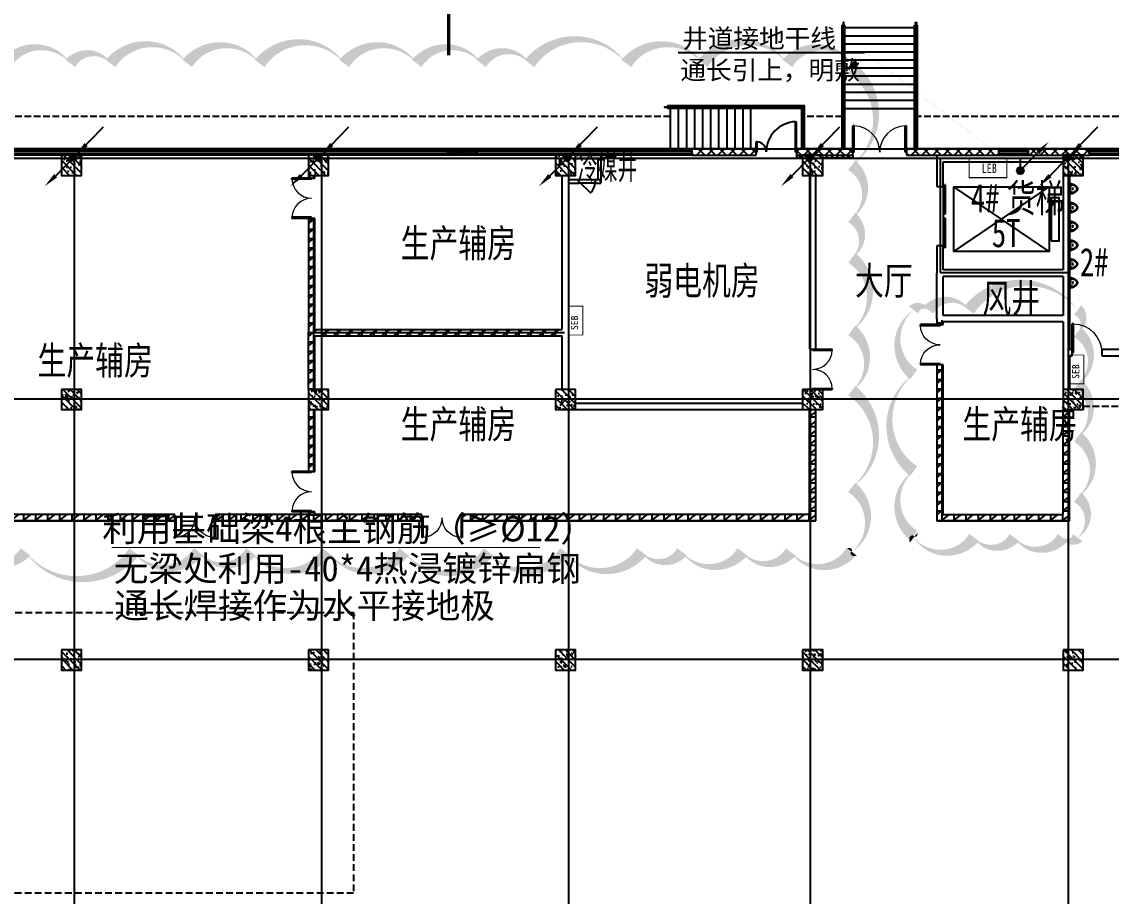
# Model space of a CAD drawing. Header units: millimetres. Extents: x -633009578 to 5705885, y -633235091 to 2571734.
# Drawn here: x 3871972 to 3912539, y 2168239 to 2200805 of the extents above; entities that cross this region are included whole.
import ezdxf

# ---------------------------------------------------------------- set-up
doc = ezdxf.new("R2010")
doc.units = ezdxf.units.MM
doc.header["$LTSCALE"] = 1000
doc.header["$MEASUREMENT"] = 0
doc.linetypes.add('DASH', pattern=[0.35, 0.25, -0.1])
doc.linetypes.add('HIDDEN', pattern=[0.375, 0.25, -0.125])
doc.layers.get('0').update_dxf_attribs({"color": 9})
for name, color, linetype in [('3T_WOOD', 21, 'Continuous'), ('A-ABOV(投影线)', 154, 'HIDDEN'), ('A-COLUM(柱)', 255, 'Continuous'), ('A-DOOR(门）', 4, 'Continuous'), ('A-F-AREA(计算)', 5, 'Continuous'), ('A-HATH(填充)', 8, 'Continuous'), ('A-LM-RAIL(栏杆)', 167, 'Continuous'), ('A-LVTY(厨卫)', 8, 'Continuous'), ('A-ST-O(室外)', 54, 'Continuous'), ('A-STAR(楼梯)', 51, 'Continuous'), ('A-TEXT(房间)', 243, 'Continuous'), ('A-WALL(墙)', 255, 'Continuous'), ('A-WINDOW（窗）', 4, 'Continuous'), ('DIM_MODI', 6, 'Continuous'), ('DIM_SYMB', 3, 'Continuous'), ('WALL', 9, 'Continuous'), ('电-弱电平面-箭头', 3, 'Continuous'), ('电-强电平面-设备', 4, 'Continuous'), ('电-接地防雷-接地线', 132, 'Continuous'), ('设备-箱柜', 3, 'Continuous')]:
    doc.layers.add(name, color=color, linetype=linetype)
doc.styles.add('_TCH', font='simhei.ttf', dxfattribs={"width": 0.75, "bigfont": 'hztxt.shx'})
doc.styles.add('ELEC-DIM', font='simhei.ttf')
doc.styles.add('IDQSTYLE', font='simhei.ttf', dxfattribs={"width": 0.707, "bigfont": 'hztxt.shx'})
doc.styles.get("Standard").update_dxf_attribs({"font": 'simhei.ttf', "bigfont": 'hztxt.shx'})
doc.styles.add('TXT', font='simhei.ttf', dxfattribs={"width": 0.8, "bigfont": 'hztxt.shx'})
doc.styles.add('宋', font='simhei.ttf', dxfattribs={"width": 0.8})
doc.linetypes.add('GDLine', pattern='A,1,-3,5.8,["|",Standard,S=4,R=-45,X=-1.407,Y=-0.7],-0.1,["|",Standard,S=4,R=-45,X=-1.407,Y=-0.7],-0.1,["|",Standard,S=4,R=-45,X=-1.407,Y=-0.7],-0.1,["|",Standard,S=4,R=-45,X=-1.407,Y=-0.7],-0.1,5.8,-3,1', length=20)
pattern_1 = [(0, (-1310557.920547368, -13.22285339003429), (0, 350), []), (37.875, (-1310157.920547368, -13.22285339003429), (-169.61527734408, 218.0766567528281), []), (90, (-1310157.920547368, -13.22285339003429), (-450, 2.755455298081545e-14), [])]
pattern_2 = [(45, (-1310457.920547368, -13.22285339003429), (-100.0001016555733, 100.0001016555733), []), (135, (-1310457.920547368, -13.22285339003429), (-100.0001016555733, -100.0001016555733), [])]
pattern_3 = [(45, (-1310357.920547368, -13.22285339003429), (-200.0002033111466, 200.0002033111467), []), (135, (-1310357.920547368, -13.22285339003429), (-200.0002033111467, -200.0002033111466), [])]

# ---------------------------------------------------------------- blocks, each defined once
blk = doc.blocks.new('$plan$00000387')
for points in [[(-195.1053413768082, -0.0007896247711869364), (195.1053413768082, 0.0007896247707321891, -0.056281), (192.2349483853259, -62.07158893748328, -0.051243), (175.2703486377404, -125.5748806645047, -0.047086), (143.6831082538288, -189.724628874892, -0.038643), (109.2489721777902, -237.0609902997553, -0.050944), (77.11679163034205, -267.7759659795192, -0.073316), (36.52038586093977, -290.7338367186967, -0.092337), (0.001018339326947171, -297.5362265440604, -0.092337), (-36.51803354920821, -290.7341323159712, -0.073316), (-77.11462417741222, -267.776590178973, -0.050944), (-109.2474259731857, -237.0618745823472, -0.038643), (-143.6819452275654, -189.7257908973352, -0.047086), (-175.269704824098, -125.5762993672297, -0.051243), (-192.2348186147988, -62.07314493917374, -0.056281)], [(0.0004063761161887669, -146.3291454144546, 0.999985), (0.0002089799604618747, -97.55313528460101, 0.999985)]]:
    blk.add_lwpolyline(points, format="xyb", close=True)
for points in [[(-169.3906686580854, -140.1226315288268, -0.078162), (-170.9980199055512, -114.6377667698976, -0.158684), (-159.1263041735847, -87.15485956814655, -0.087457), (-117.404978437914, -53.84085994681891, -0.073385), (-70.49119853318143, -36.56470876068397, -0.051629), (0.0003042701246158686, -29.26612660759247), (0.0003042701246158686, -29.26612660759247, -0.051629), (70.49149449189827, -36.56413818386, -0.073385), (117.4050415866323, -53.83990962471171, -0.087457), (159.1270096202247, -87.15357250312127, -0.158684), (170.9989478331345, -114.6363836417117, -0.078162), (169.3918028553499, -140.1212604160505)], [(117.0630501052547, -53.65384373908455, -0.099174), (138.5356947175851, -84.86577428893679, -0.110283), (144.8304822659725, -118.461657304113, -0.092873), (136.0170142026468, -157.9354627454745, -0.05733), (119.0399966660161, -187.626263302564, -0.037877), (85.37168024390257, -226.8225566132141, -0.072182), (35.33205354717484, -264.1794573646985, -0.124936), (0.001291311165005027, -273.1480356215775), (0.001291311165005027, -273.1480356215775, -0.124936), (-35.32991617790412, -264.1797433356796, -0.072182), (-85.36984427394054, -226.8232476352587, -0.037877), (-119.0384779452529, -187.6272268447183, -0.05733), (-136.0157358103124, -157.9365637070459, -0.092873), (-144.8298950764129, -118.4628296054302, -0.110283), (-138.5353804395845, -84.8668946738876, -0.099174), (-117.0629874684723, -53.65479130090807)]]:
    blk.add_lwpolyline(points, format="xyb")
blk = doc.blocks.new('$DorLib2D$00000002')
for p, q in [((-0.5, -5.684341886080802e-17), (-0.5000000000000007, 0.4875)), ((-0.4750000000000007, 0.4875), (-0.5000000000000007, 0.4875)), ((-0.475, -2.842170943040401e-17), (-0.4750000000000007, 0.4875)), ((0.475, -2.842170943040401e-17), (0.4750000000000007, 0.4875)), ((0.4750000000000007, 0.4875), (0.5000000000000007, 0.4875)), ((0.5, -5.684341886080802e-17), (0.5000000000000007, 0.4875)), ((-0.5, -5.684341886080802e-17), (-0.475, -2.842170943040401e-17)), ((0.5, -5.684341886080802e-17), (0.475, -2.842170943040401e-17))]:
    blk.add_line(p, q)
at = {"lineweight": 13}
for centre, start, end in [((-0.4875, -4.263256414560601e-17), 0, 88.53071641864632), ((0.4875, -4.263256414560601e-17), 91.4692835813537, 180)]:
    blk.add_arc(centre, 0.4875, start, end, dxfattribs=at)
blk = doc.blocks.new('$DorLib2D$00000114')
at = {"color": 0}
blk.add_line((0.4999999999999964, 3.552713678800501e-15), (-0.2071067811864751, 0.7071067811864857), dxfattribs=at)
blk.add_arc((0.5000000000013856, -1.154631945610163e-12), 1.000000000001696, 135, 180, dxfattribs=at)
blk = doc.blocks.new('$DORLIB2D$00000127')
at = {"color": 0}
for points in [[(-0.5333333333328483, 0.7948983154366971), (-0.5333333333328483, 0.690405644187237)], [(-0.03333333333284827, 0.7948983154366971), (-0.5333333333328483, 0.7948983154366971)], [(-0.03333333333284827, 0.7948983154366971), (-0.03333333333284827, 0.690405644187237)], [(0.5333333333328483, 0.7948983154366971), (0.03333333333284827, 0.7948983154366971)], [(0.03333333333284827, 0.7948983154366971), (0.03333333333284827, 0.690405644187237)], [(0.5333333333328483, 0.7948983154366971), (0.5333333333328483, 0.690405644187237)], [(-0.03333333333284827, 0.690405644187237), (-0.5333333333328483, 0.690405644187237)], [(0.5333333333328483, 0.690405644187237), (0.03333333333284827, 0.690405644187237)], [(0.5, 0.4999999999999858), (-0.5, 0.4999999999999858)]]:
    blk.add_lwpolyline(points, dxfattribs=at)
blk = doc.blocks.new('$DorLib2D$00000001')
for p, q in [((0.45, 0.9750000000000001), (0.5000000000000002, 0.9750000000000001)), ((0.45, 0), (0.45, 0.9750000000000001)), ((0.5, 0), (0.5, 0.9750000000000001)), ((0.5, 0), (0.45, 0))]:
    blk.add_line(p, q)
at = {"lineweight": 13}
blk.add_arc((0.475, 0), 0.975, 91.4692835813538, 180, dxfattribs=at)
blk = doc.blocks.new('_FZH')
h = blk.add_hatch()
h.set_pattern_fill('钢筋混凝土', color=256, scale=0.1, style=0)
h.set_pattern_definition([(45, (0, 0), (-0.1767766952966369, 0.1767766952966369), []), (50, (0, 0), (0.7172601826007535, -0.06275213498259512), [0.07500000000000001, -0.8250000000000001]), (355, (0, 0), (-0.138751333613, 0.7521921337000119), [0.06, -0.66]), (100.4514, (0.05977168000000001, -0.00522934), (0.5785093817140216, 0.6894395420609536), [0.06374019, -0.701142112]), (46.1842, (0, 0.2), (1.067241048625645, -0.1655190143290181), [0.1125, -1.2375]), (96.6356, (0.088936745, 0.186206693), (0.9346627055487033, 0.9741178709004418), [0.095610288, -1.051713]), (351.1842, (0, 0.2), (0.9346619451336272, 0.9741186009253247), [0.09000000000000001, -0.9900000000000001]), (21, (0.1, 0.15), (0.5969070521184617, -0.4026188906653388), [0.07500000000000001, -0.8250000000000001]), (326, (0.1, 0.15), (0.2433153319215824, 0.7251500450468529), [0.06, -0.66]), (71.4514, (0.149742233, 0.116448394), (0.84022262858149, 0.3225304967099524), [0.06374019, -0.701142112]), (37.50000000000001, (0, 0), (0.01215985531729062, 0.3328938538313115), [0, -0.652, 0, -0.67, 0, -0.6625000000000001]), (7.499999999999999, (0, 0), (0.2630695374421486, 0.3944117118823603), [0, -0.382, 0, -0.637, 0, -0.2525]), (-32.5, (-0.223, 0), (0.533822436172409, -0.02255487173437976), [0, -0.25, 0, -0.78, 0, -1.035]), (-42.5, (-0.323, 0), (0.5831861693423862, 0.1001049823323177), [0, -0.325, 0, -0.518, 0, -0.735])])
h.paths.add_polyline_path([(-0.5, -0.5), (0.5, -0.5), (0.5, 0.5), (-0.5, 0.5)])
blk.add_lwpolyline([(-0.5, -0.5), (0.5, -0.5), (0.5, 0.5), (-0.5, 0.5)], close=True)
blk = doc.blocks.new('$TCHSYS$WIN2D')
for p, q in [((-0.5, 0.5), (0.5, 0.5)), ((-0.5, 0.5), (-0.4999999999999999, -0.5)), ((0.5, 0.5), (0.4999999999999998, -0.5)), ((0.5, 0.1666666666666666), (-0.5, 0.1666666666666666)), ((0.5, -0.1666666666666667), (-0.5, -0.1666666666666667)), ((-0.4999999999999999, -0.5), (0.5, -0.5))]:
    blk.add_line(p, q)
blk = doc.blocks.new('$DorLib2D$00000225')
at = {"color": 0}
for p, q in [((0.4750000000000032, -0.001447885298549778), (0.4750000000000032, 0.7521225008925327)), ((0.4750000000000032, 0.7521225008925327), (0.5000000000000036, 0.7521225008925363)), ((0.5000000000000036, -0.001447885298549778), (0.5000000000000036, 0.7521225008925363)), ((-0.4999999999999982, -3.552713678800501e-15), (-0.5, 0.252035990386009)), ((-0.4750000000000014, 0.252035990386009), (-0.5, 0.252035990386009)), ((-0.4749999999999996, -3.552713678800501e-15), (-0.4750000000000014, 0.252035990386009)), ((-0.4749999999999996, -3.552713678800501e-15), (-0.4999999999999947, -3.552713678800501e-15)), ((0.4750000000000032, -0.001447885298549778), (0.4999999999999929, -0.001447885298549778))]:
    blk.add_line(p, q, dxfattribs=at)
for centre, radius, start, end in [((0.5046168020419071, -0.001920809357812914), 0.7546247204382253, 92.24926861260724, 179.7237749158362), ((-0.5007908120542499, 0.002572563917482285), 0.2507930763238999, 359.7898704778746, 84.09743784757413)]:
    blk.add_arc(centre, radius, start, end, dxfattribs=at)
blk = doc.blocks.new('9-29-1')
h = blk.add_hatch()
h.set_pattern_fill('ANSI31', color=256, scale=50)
h.set_pattern_definition([(45, (0, 0), (-56.1266007566822, 56.12660075668221), [])])
h.paths.add_polyline_path([(1222740.545886949, 1518097.113137864), (1223840.545886949, 1518097.113137864), (1223840.545886949, 1517857.113137864), (1222740.545886949, 1517857.113137864)])
at = {"layer": 'A-HATH(填充)'}
h = blk.add_hatch(dxfattribs=at)
h.set_pattern_fill('多孔材料', color=256, scale=100, style=0)
h.set_pattern_definition(pattern_3)
h.paths.add_polyline_path([(1231840.598288081, 1517857.113137871), (1234240.598288589, 1517857.113137871), (1234240.598288589, 1518097.113137871), (1231840.598288081, 1518097.113137871)])
h = blk.add_hatch(dxfattribs=at)
h.set_pattern_fill('多孔材料', color=256, scale=100, style=0)
h.set_pattern_definition(pattern_3)
h.paths.add_polyline_path([(1235740.598288589, 1517857.113137871), (1237840.655555842, 1517857.113137871), (1237840.655555842, 1518097.113137871), (1235740.59828859, 1518097.113137871)])
h = blk.add_hatch(dxfattribs=at)
h.set_pattern_fill('多孔材料', color=256, scale=100, style=0)
h.set_pattern_definition(pattern_3)
h.paths.add_polyline_path([(1239840.655555842, 1517857.113137871), (1243270.598289098, 1517857.113137871), (1243270.598289098, 1518097.113137871), (1239840.655555842, 1518097.113137871)])
h = blk.add_hatch(dxfattribs=at)
h.set_pattern_fill('多孔材料', color=256, scale=100, style=0)
h.set_pattern_definition(pattern_3)
h.paths.add_polyline_path([(1244370.598289098, 1517857.113137871), (1246650.598288589, 1517857.113137871), (1246650.598288589, 1518097.113137871), (1244370.598289098, 1518097.113137871)])
h = blk.add_hatch(dxfattribs=at)
h.set_pattern_fill('多孔材料', color=256, scale=50, style=0)
h.set_pattern_definition(pattern_2)
h.paths.add_polyline_path([(1228460.598288707, 1517757.113137866), (1228765.598288566, 1517757.113137866), (1228765.598288566, 1517857.113137866), (1228460.598288707, 1517857.113137866)])
h = blk.add_hatch(dxfattribs=at)
h.set_pattern_fill('多孔材料', color=256, scale=50, style=0)
h.set_pattern_definition(pattern_2)
h.paths.add_polyline_path([(1235740.598288081, 1517757.113137866), (1235965.598288357, 1517757.113137866), (1235965.598288357, 1517857.113137866), (1235740.598288081, 1517857.113137866)])
h = blk.add_hatch(dxfattribs=at)
h.set_pattern_fill('多孔材料', color=256, scale=50, style=0)
h.set_pattern_definition(pattern_2)
h.paths.add_polyline_path([(1236715.598288357, 1517857.113137866), (1236715.598288357, 1517757.113137866), (1237840.655555842, 1517757.113137866), (1237840.655555842, 1517857.113137866)])
h = blk.add_hatch(dxfattribs=at)
h.set_pattern_fill('空心砖', color=256, scale=100, style=0)
h.set_pattern_definition(pattern_1)
h.paths.add_polyline_path([(1217805.598288397, 1517107.113137866), (1217565.598288362, 1517107.113137866), (1217565.598288361, 1517007.113137516), (1217805.598288401, 1517007.113137516)])
h = blk.add_hatch(dxfattribs=at)
h.set_pattern_fill('空心砖', color=256, scale=100, style=0)
h.set_pattern_definition(pattern_1)
h.paths.add_polyline_path([(1217805.598288359, 1511372.113137888), (1217805.598288399, 1515507.113138024), (1217565.598288361, 1515507.113138024), (1217565.59828837, 1511252.113137865), (1217725.598288361, 1511252.113137881)])
h = blk.add_hatch(dxfattribs=at)
h.set_pattern_fill('空心砖', color=256, scale=100, style=0)
h.set_pattern_definition(pattern_1)
h.paths.add_polyline_path([(1240965.598295357, 1511767.113137793), (1240965.598295339, 1511547.113137516), (1241205.598295404, 1511547.113137516), (1241205.598295402, 1511647.11313779), (1241125.598295388, 1511767.113137809)])
h = blk.add_hatch(dxfattribs=at)
h.set_pattern_fill('空心砖', color=256, scale=100, style=0)
h.set_pattern_definition(pattern_1)
h.paths.add_polyline_path([(1217565.598288357, 1509132.113137866), (1217805.598288368, 1509132.113137866), (1217805.598288355, 1511132.113137888), (1217725.598288361, 1511252.113137881), (1217565.59828837, 1511252.113137865)])
h = blk.add_hatch(dxfattribs=at)
h.set_pattern_fill('空心砖', color=256, scale=100, style=0)
h.set_pattern_definition(pattern_1)
h.paths.add_polyline_path([(1217725.598288361, 1511252.113137881), (1217805.598288355, 1511132.113137888), (1227020.598288214, 1511132.113137888), (1227100.598288312, 1511252.113137881), (1227020.598288364, 1511372.113137888), (1217805.598288359, 1511372.113137888)])
h = blk.add_hatch(dxfattribs=at)
h.set_pattern_fill('空心砖', color=256, scale=100, style=0)
h.set_pattern_definition(pattern_1)
h.paths.add_polyline_path([(1241205.598295402, 1504477.113137911), (1241205.598295404, 1510047.113137516), (1240965.598295335, 1510047.113137516), (1240965.598295333, 1504237.113137958)])
h = blk.add_hatch(dxfattribs=at)
h.set_pattern_fill('空心砖', color=256, scale=100, style=0)
h.set_pattern_definition(pattern_1)
h.paths.add_polyline_path([(1217805.598288371, 1508382.113137866), (1217565.598288375, 1508382.113137866), (1217565.598288407, 1506077.113138024), (1217805.59828838, 1506077.113138024)])
h = blk.add_hatch(dxfattribs=at)
h.set_pattern_fill('空心砖', color=256, scale=100, style=0)
h.set_pattern_definition(pattern_1)
h.paths.add_polyline_path([(1236460.598288357, 1508382.113137866), (1236220.598288255, 1508382.113137617), (1236220.598288255, 1504477.113137877), (1236460.598288373, 1504237.113137876)])
h = blk.add_hatch(dxfattribs=at)
h.set_pattern_fill('空心砖', color=256, scale=100, style=0)
h.set_pattern_definition(pattern_1)
h.paths.add_polyline_path([(1245665.598288244, 1504477.113137911), (1245905.598288247, 1504237.113137958), (1245905.59828823, 1508382.113137868), (1245665.59828823, 1508382.113137868)])
h = blk.add_hatch(dxfattribs=at)
h.set_pattern_fill('空心砖', color=256, scale=100, style=0)
h.set_pattern_definition(pattern_1)
h.paths.add_polyline_path([(1198920.598288392, 1504237.11313787), (1212590.598288081, 1504237.113137874), (1212590.598288081, 1504477.11313787), (1199160.598288281, 1504477.11313787)])
h = blk.add_hatch(dxfattribs=at)
h.set_pattern_fill('空心砖', color=256, scale=100, style=0)
h.set_pattern_definition(pattern_1)
h.paths.add_polyline_path([(1217565.598288391, 1504477.11313787), (1214090.598288081, 1504477.11313787), (1214090.598288081, 1504237.113137874), (1217685.59828837, 1504237.113137866), (1217685.598288383, 1504397.113137871)])
h = blk.add_hatch(dxfattribs=at)
h.set_pattern_fill('空心砖', color=256, scale=100, style=0)
h.set_pattern_definition(pattern_1)
h.paths.add_polyline_path([(1217805.598288391, 1504477.113137877), (1217805.598288387, 1504577.113137516), (1217565.598288414, 1504577.113137516), (1217565.598288391, 1504477.11313787), (1217685.598288383, 1504397.113137871)])
h = blk.add_hatch(dxfattribs=at)
h.set_pattern_fill('空心砖', color=256, scale=100, style=0)
h.set_pattern_definition(pattern_1)
h.paths.add_polyline_path([(1217685.59828837, 1504237.113137866), (1221790.598288589, 1504237.113137874), (1221790.59828859, 1504477.113137897), (1217805.598288391, 1504477.113137877), (1217685.598288384, 1504397.113137871)])
h = blk.add_hatch(dxfattribs=at)
h.set_pattern_fill('空心砖', color=256, scale=100, style=0)
h.set_pattern_definition(pattern_1)
h.paths.add_polyline_path([(1236220.598288255, 1504477.113137877), (1223290.59828859, 1504477.113137897), (1223290.59828859, 1504237.113137875), (1236460.598288373, 1504237.113137876)])
h = blk.add_hatch(dxfattribs=at)
h.set_pattern_fill('空心砖', color=256, scale=100, style=0)
h.set_pattern_definition(pattern_1)
h.paths.add_polyline_path([(1241205.598295402, 1504477.113137911), (1240965.598295333, 1504237.113137958), (1245905.598288247, 1504237.113137958), (1245665.598288244, 1504477.113137911)])
blk.add_lwpolyline([(1222740.545886949, 1518097.113137864), (1223840.545886949, 1518097.113137864), (1223840.545886949, 1517857.113137864), (1222740.545886949, 1517857.113137864)], close=True)
at = {"layer": 'A-ABOV(投影线)'}
blk.add_lwpolyline([(1183777.272027053, 1500826.040843806), (1219250.952382447, 1500826.040843806), (1219250.952382447, 1490375.445028108), (1183777.272027053, 1490375.445028108)], close=True, dxfattribs=at)
at = {"layer": 'A-DOOR(门）'}
for p, q in [((1237840.655555842, 1518097.113137867), (1239840.655555842, 1518097.113137867)), ((1228240.598288133, 1516937.113134139), (1227640.598288133, 1516937.113134147)), ((1228240.598288131, 1516817.113134139), (1227640.598288131, 1516817.113134147))]:
    blk.add_line(p, q, dxfattribs=at)
at = {"layer": 'A-F-AREA(计算)'}
blk.add_lwpolyline([(1121700.598288358, 1518097.113137865), (1255980.598288358, 1518097.113137865), (1255980.598288358, 1382017.113137865), (1121700.598288358, 1382017.113137865)], close=True, dxfattribs=at)
at = {"layer": 'A-LM-RAIL(栏杆)'}
for points in [[(1237505.655555827, 1518097.113137887), (1237505.655555864, 1522797.113548017), (1237475.655555864, 1522797.113548017), (1237475.655555826, 1518097.113137887)], [(1240175.655555831, 1518097.113137887), (1240175.655555794, 1522797.113548017), (1240205.655555794, 1522797.113548017), (1240205.655555832, 1518097.113137887)], [(1235975.598288496, 1518097.113126321), (1235975.598761167, 1519632.113104917), (1230840.597794218, 1519632.113104876), (1230840.597794218, 1519662.113104876), (1236005.598771049, 1519662.113104918), (1236005.598288496, 1518097.11311644)]]:
    blk.add_lwpolyline(points, dxfattribs=at)
at = {"layer": 'A-ST-O(室外)', "linetype": 'DASH'}
for points in [[(1231040.59779431, 1519297.113098509), (1203185.717226562, 1519297.113108536)], [(1237440.655555836, 1519297.113096205), (1236040.598659057, 1519297.113096709)], [(1250540.597794172, 1519297.113091489), (1240240.655555821, 1519297.113095197)]]:
    blk.add_lwpolyline(points, dxfattribs=at)
at = {"layer": 'A-STAR(楼梯)'}
for points in [[(1237440.655555827, 1518097.113137887), (1237440.655555864, 1522697.113548018)], [(1237440.655555864, 1522697.113470819), (1237540.655555864, 1522697.113470818)], [(1240240.655555794, 1522597.113547929), (1237440.655555836, 1522597.113547916)], [(1237540.655555827, 1518097.113137887), (1237540.655555864, 1522697.113548017)], [(1240140.655555832, 1518097.113137887), (1240140.655555794, 1522697.113548017)], [(1240240.655555794, 1522697.113470819), (1240140.655555794, 1522697.113470818)], [(1240240.655555832, 1518097.113137887), (1240240.655555794, 1522697.113548018)], [(1240240.655555796, 1522297.113547929), (1237440.655555839, 1522297.113547916)], [(1240240.655555798, 1521997.113547929), (1237440.655555841, 1521997.113547916)], [(1240240.655555801, 1521697.113547929), (1237440.655555844, 1521697.113547916)], [(1240240.655555803, 1521397.113547929), (1237440.655555846, 1521397.113547916)], [(1240240.655555805, 1521097.113547929), (1237440.655555848, 1521097.113547916)], [(1240240.655555808, 1520797.113547929), (1237440.65555585, 1520797.113547916)], [(1240240.65555581, 1520497.113547929), (1237440.655555852, 1520497.113547916)], [(1240240.655555813, 1520197.113547929), (1237440.655555855, 1520197.113547916)], [(1236040.598288496, 1518097.113104911), (1236040.598782577, 1519697.113104918), (1230940.597794218, 1519697.113104876)], [(1230940.597871417, 1519697.113104876), (1230940.597871417, 1519597.113104876)], [(1231040.597794307, 1519697.113104876), (1231040.59779432, 1518097.113104919)], [(1231340.597794307, 1519697.113104878), (1231340.59779432, 1518097.113104921)], [(1231640.597794307, 1519697.11310488), (1231640.59779432, 1518097.113104923)], [(1231940.597794307, 1519697.113104883), (1231940.59779432, 1518097.113104925)], [(1232240.597794307, 1519697.113104885), (1232240.59779432, 1518097.113104928)], [(1232540.597794307, 1519697.113104887), (1232540.59779432, 1518097.11310493)], [(1232840.597794307, 1519697.11310489), (1232840.59779432, 1518097.113104932)], [(1233140.597794307, 1519697.113104892), (1233140.59779432, 1518097.113104934)], [(1233440.597794307, 1519697.113104895), (1233440.59779432, 1518097.113104937)], [(1233740.597794307, 1519697.113104897), (1233740.59779432, 1518097.11310494)], [(1234040.598288406, 1518097.113104911), (1234040.597794325, 1519697.113104911)], [(1240240.655555815, 1519897.113547929), (1237440.655555858, 1519897.113547916)], [(1235940.598288496, 1518097.11313785), (1235940.598749639, 1519597.113104917), (1230940.597794219, 1519597.113104876)], [(1237440.655555829, 1519597.113053829), (1240240.655555829, 1519597.113547911)], [(1245144.894652286, 1514269.67631053), (1241594.894652286, 1516679.67631053)], [(1241594.894652286, 1514269.67631053), (1245144.894652286, 1516679.67631053)]]:
    blk.add_lwpolyline(points, dxfattribs=at)
for points in [[(1241594.894652286, 1514269.67631053), (1241594.894652286, 1516679.67631053), (1245144.894652286, 1516679.67631053), (1245144.894652286, 1514269.67631053)], [(1245220.669490343, 1514674.67631053), (1245520.669490343, 1514674.67631053), (1245520.669490343, 1516274.67631053), (1245220.669490343, 1516274.67631053)]]:
    blk.add_lwpolyline(points, close=True, dxfattribs=at)
at = {"layer": 'A-WALL(墙)'}
for p, q in [((1227515.598287593, 1517857.113135537), (1228460.598287748, 1517857.113141704)), ((1227515.598288357, 1517737.113135537), (1228340.598288135, 1517737.113140908)), ((1228340.598288135, 1517737.113140908), (1228340.598288135, 1516937.113134203)), ((1228460.598287748, 1517857.113141704), (1228460.598287748, 1516817.113134179)), ((1228460.598288707, 1517857.113137866), (1228765.598288566, 1517857.113137866)), ((1228460.598288707, 1517857.113137866), (1228460.598288707, 1517757.113137866)), ((1228460.598288707, 1517757.113137866), (1228765.598288566, 1517757.113137866)), ((1228765.598288566, 1517857.113137866), (1228765.598288566, 1517757.113137866)), ((1235740.598288081, 1517857.113137866), (1235965.598288357, 1517857.113137866)), ((1235740.598288081, 1517857.113137866), (1235740.598288081, 1517757.113137866)), ((1235740.598288081, 1517757.113137866), (1235965.598288357, 1517757.113137866)), ((1236715.598288357, 1517857.113137866), (1237840.655555842, 1517857.113137866)), ((1236715.598288357, 1517757.113137866), (1237840.655555842, 1517757.113137866)), ((1237840.655555842, 1517857.113137866), (1237840.655555842, 1517757.113137866)), ((1240965.598295384, 1517857.11313769), (1240965.598295454, 1516687.113138024)), ((1240965.598295384, 1517857.11313769), (1245665.598287918, 1517857.113137651)), ((1241205.598295216, 1516687.113138024), (1241205.598295274, 1517617.113137748)), ((1241205.598295274, 1517617.113137748), (1245665.598288189, 1517617.113137748)), ((1217565.598288432, 1517107.113138146), (1217565.598288361, 1517007.113137516)), ((1217565.598288361, 1517007.113137516), (1217805.598288401, 1517007.113137516)), ((1217805.598288401, 1517007.113137516), (1217805.598288222, 1517107.113138146)), ((1227020.598288357, 1516937.113134154), (1227020.598288462, 1517107.113138146)), ((1227020.598288364, 1511372.113137888), (1227020.598288357, 1516937.113134154)), ((1227260.598288554, 1516937.113134218), (1227260.598288143, 1517107.113138146)), ((1227640.598288339, 1516937.113134091), (1227260.598288554, 1516937.113134218)), ((1227260.598288357, 1511252.113137865), (1227260.598288348, 1516817.113134196)), ((1227260.598288348, 1516817.113134196), (1227640.598288337, 1516817.113134353)), ((1227640.598288337, 1516817.113134353), (1227640.598288339, 1516937.113134091)), ((1228340.598288135, 1516937.113134203), (1228240.598288338, 1516937.113134082)), ((1228240.598288338, 1516937.113134082), (1228240.598288337, 1516817.113134344)), ((1228240.598288337, 1516817.113134344), (1228460.598287748, 1516817.113134179)), ((1236220.598288351, 1517107.113137496), (1236220.598288364, 1510632.113138024)), ((1236460.598288345, 1510632.113138024), (1236460.598288293, 1517107.113137495)), ((1245665.598288182, 1517107.113137495), (1245665.598288184, 1513587.113137861)), ((1245905.598288138, 1517107.113137495), (1245905.598288233, 1513467.113137515)), ((1240965.598295454, 1516687.113138024), (1241205.598295216, 1516687.113138024)), ((1217805.598288399, 1515507.113138024), (1217565.598288361, 1515507.113138024)), ((1217565.598288361, 1515507.113138024), (1217565.59828837, 1511252.113137865)), ((1217805.598288359, 1511372.113137888), (1217805.598288399, 1515507.113138024)), ((1241205.598295216, 1514487.113138024), (1240965.59829544, 1514487.113138024)), ((1240965.59829544, 1514487.113138024), (1240965.598295357, 1513467.113137793)), ((1241205.598295274, 1513587.113137861), (1241205.598295216, 1514487.113138024)), ((1245665.598288184, 1513587.113137861), (1241205.598295274, 1513587.113137861)), ((1240965.598295357, 1511767.113137793), (1240965.598295357, 1513467.113137793)), ((1245665.598288123, 1513347.113137705), (1241205.598295405, 1513347.113137705)), ((1241205.598295405, 1511887.113137843), (1241205.598295405, 1513347.113137705)), ((1245665.598288123, 1513347.113137705), (1245665.598288117, 1511887.113137843)), ((1245905.598288233, 1513467.113137515), (1245905.598288226, 1511767.113137515)), ((1240965.598295357, 1511767.113137793), (1240965.598295339, 1511547.113137516)), ((1240965.598295339, 1511547.113137516), (1241205.598295404, 1511547.113137516)), ((1245665.598288117, 1511887.113137843), (1241205.598295405, 1511887.113137843)), ((1241205.598295404, 1511547.113137516), (1241205.598295402, 1511647.11313779)), ((1245665.598288266, 1511647.11313779), (1241205.598295402, 1511647.11313779)), ((1245665.598288266, 1511647.11313779), (1245665.598288227, 1510507.113137976)), ((1245905.598288226, 1511767.113137515), (1245905.598287967, 1510627.113137927)), ((1217565.598288355, 1509132.113138146), (1217565.59828837, 1511252.113137865)), ((1217805.598288359, 1511372.113137888), (1227020.598288364, 1511372.113137888)), ((1217805.598288375, 1509132.113138146), (1217805.598288355, 1511132.113137888)), ((1217805.598288355, 1511132.113137888), (1227020.598288214, 1511132.113137888)), ((1227020.59828821, 1509132.113138146), (1227020.598288214, 1511132.113137888)), ((1227260.598288309, 1509132.113138146), (1227260.598288357, 1511252.113137865)), ((1236220.598288364, 1510632.113138024), (1236460.598288345, 1510632.113138024)), ((1245665.598288227, 1510507.113137976), (1245665.598288292, 1509132.113137495)), ((1246005.598288589, 1510627.113137945), (1245905.598287967, 1510627.113137927)), ((1245905.598288279, 1510387.113137936), (1245905.598288098, 1509132.113137495)), ((1245905.598288279, 1510387.113137936), (1246005.59828859, 1510387.113137859)), ((1246005.59828859, 1510387.113137859), (1246005.598288589, 1510627.113137945)), ((1249210.598288357, 1510627.113137976), (1247105.598288081, 1510627.113137962)), ((1247105.598288081, 1510627.113137962), (1247105.598288081, 1510387.113137859)), ((1247105.598288081, 1510387.113137859), (1249090.598288297, 1510387.113137936)), ((1241205.598295404, 1510047.113137516), (1240965.598295335, 1510047.113137516)), ((1240965.598295335, 1510047.113137516), (1240965.598295333, 1504237.113137958)), ((1241205.598295402, 1504477.113137911), (1241205.598295404, 1510047.113137516)), ((1217565.598288383, 1508382.113137495), (1217565.598288407, 1506077.113138024)), ((1217805.59828838, 1506077.113138024), (1217805.598288374, 1508382.113137495)), ((1227515.598288569, 1508622.113137884), (1235965.598288569, 1508622.113137922)), ((1227515.598288569, 1508382.113137884), (1235965.598288569, 1508382.113137889)), ((1236220.598288255, 1504477.113137877), (1236220.598288255, 1508382.113137874)), ((1236460.598288373, 1504237.113137876), (1236460.598288285, 1508382.113138146)), ((1245665.598288244, 1504477.113137911), (1245665.59828823, 1508382.113137868)), ((1245905.598288247, 1504237.113137958), (1245905.59828823, 1508382.113137868)), ((1217565.598288407, 1506077.113138024), (1217805.59828838, 1506077.113138024)), ((1198920.598288392, 1504237.11313787), (1212590.598288081, 1504237.113137874)), ((1212590.598288081, 1504477.11313787), (1199160.598288281, 1504477.11313787)), ((1212590.598288081, 1504237.113137874), (1212590.598288081, 1504477.11313787)), ((1217565.598288391, 1504477.11313787), (1214090.598288081, 1504477.11313787)), ((1214090.598288081, 1504477.11313787), (1214090.598288081, 1504237.113137874)), ((1214090.598288081, 1504237.113137874), (1217685.59828837, 1504237.113137866)), ((1217805.598288387, 1504577.113137516), (1217565.598288414, 1504577.113137516)), ((1217565.598288414, 1504577.113137516), (1217565.598288391, 1504477.11313787)), ((1217685.59828837, 1504237.113137866), (1221790.598288589, 1504237.113137874)), ((1217805.598288391, 1504477.113137877), (1217805.598288387, 1504577.113137516)), ((1221790.59828859, 1504477.113137897), (1217805.598288391, 1504477.113137877)), ((1221790.598288589, 1504237.113137874), (1221790.59828859, 1504477.113137897)), ((1236220.598288255, 1504477.113137877), (1223290.59828859, 1504477.113137897)), ((1223290.59828859, 1504477.113137897), (1223290.59828859, 1504237.113137875)), ((1223290.59828859, 1504237.113137875), (1236460.598288373, 1504237.113137876)), ((1240965.598295333, 1504237.113137958), (1245905.598288247, 1504237.113137958)), ((1241205.598295402, 1504477.113137911), (1245665.598288244, 1504477.113137911))]:
    blk.add_line(p, q, dxfattribs=at)
at = {"layer": 'A-WINDOW（窗）', "linetype": 'DASH'}
for p, q in [((1246415.598288357, 1508502.113137868), (1246415.598288357, 1508382.113137868)), ((1248415.598288357, 1508502.113137868, 800), (1246415.598288357, 1508502.113137868, 800))]:
    blk.add_line(p, q, dxfattribs=at)
at = {"layer": 'DIM_MODI'}
blk.add_lwpolyline([(1205225.620910905, 1503085.779319126, 0, 450, 0.5), (1207025.620910905, 1503085.779319126, 0, 450, 0.5), (1211075.620910905, 1503085.779319126, 0, 450, 0.5), (1213475.620910905, 1503085.779319126, 0, 450, 0.5), (1215425.620910905, 1503085.779319126, 0, 450, 0.5), (1218275.620910905, 1503085.779319126, 0, 450, 0.5), (1221125.620910905, 1503085.779319126, 0, 450, 0.5), (1224275.620910905, 1503085.779319126, 0, 450, 0.5), (1227125.620910905, 1503085.779319126, 0, 450, 0.5), (1229975.620910905, 1503085.779319126, 0, 450, 0.5), (1231475.620910905, 1503085.779319126, 0, 450, 0.5), (1233725.620910905, 1503085.779319126, 0, 450, 0.5), (1235525.620910905, 1503085.779319126, 0, 450, 0.5), (1237775.620910905, 1503085.779319126, 0, 450, 0.5), (1237801.420044975, 1503085.779319126, 0, 450, 0.5), (1237801.420044975, 1505485.779319126, 0, 450, 0.5), (1237801.420044975, 1509085.779319126, 0, 450, 0.5), (1237801.420044975, 1511335.779319126, 0, 450, 0.5), (1237801.420044975, 1514035.779319126, 0, 450, 0.5), (1237801.420044975, 1515535.779319126, 0, 450, 0.5), (1237801.420044975, 1517485.779319126, 0, 450, 0.5), (1237801.420044975, 1521085.779319126, 0, 450, 0.5), (1237801.420044975, 1521276.418882768, 0, 450, 0.5), (1235401.420044975, 1521276.418882768, 0, 450, 0.5), (1232251.420044975, 1521276.418882768, 0, 450, 0.5), (1229401.420044975, 1521276.418882768, 0, 450, 0.5), (1225801.420044975, 1521276.418882768, 0, 450, 0.5), (1224001.420044975, 1521276.418882768, 0, 450, 0.5), (1221601.420044975, 1521276.418882768, 0, 450, 0.5), (1218901.420044975, 1521276.418882768, 0, 450, 0.5), (1215751.420044975, 1521276.418882768, 0, 450, 0.5), (1213051.420044975, 1521276.418882768, 0, 450, 0.5), (1210201.420044975, 1521276.418882768, 0, 450, 0.5), (1208701.420044975, 1521276.418882768, 0, 450, 0.5), (1206301.420044975, 1521276.418882768, 0, 450, 0.5)], format="xyseb", dxfattribs=at)
blk.add_lwpolyline([(1240102.600601943, 1512091.958955576, 0, 450, 0.5), (1240102.600601943, 1509691.958955576, 0, 450, 0.5), (1240102.600601943, 1506091.958955576, 0, 450, 0.5), (1240102.600601943, 1503691.958955576, 0, 450, 0.5), (1240102.600601943, 1503617.855494363, 0, 450, 0.5), (1242352.600601943, 1503617.855494363, 0, 450, 0.5), (1243852.600601943, 1503617.855494363, 0, 450, 0.5), (1245652.600601943, 1503617.855494363, 0, 450, 0.5), (1246209.862404389, 1503617.855494363, 0, 450, 0.5), (1246209.862404389, 1505117.855494363, 0, 450, 0.5), (1246209.862404389, 1507367.855494363, 0, 450, 0.5), (1246209.862404389, 1509317.855494363, 0, 450, 0.5), (1246209.862404389, 1511267.855494363, 0, 450, 0.5), (1246209.862404389, 1512091.958955576, 0, 450, 0.5), (1242159.862404389, 1512091.958955576, 0, 450, 0.5), (1240659.862404389, 1512091.958955576, 0, 450, 0.5)], format="xyseb", close=True, dxfattribs=at)
at = {"layer": 'DIM_SYMB', "const_width": 125}
blk.add_lwpolyline([(1222785.052472441, 1521572.77714661), (1222785.052472441, 1524072.77714661), (1221285.052472441, 1524072.77714661)], dxfattribs=at)
at = {"layer": 'WALL'}
for p, q in [((1234240.598288589, 1518097.113137871), (1231840.598288081, 1518097.113137871)), ((1231840.598288081, 1518097.113137871), (1231840.598288081, 1517857.113137871)), ((1234240.598288589, 1517857.113137871), (1234240.598288589, 1518097.113137871)), ((1237840.655555842, 1518097.113137871), (1235740.59828859, 1518097.113137871)), ((1235740.59828859, 1518097.113137871), (1235740.598288589, 1517857.113137871)), ((1237840.655555842, 1517857.113137871), (1237840.655555842, 1518097.113137871)), ((1243270.598289098, 1518097.113137871), (1239840.655555842, 1518097.113137871)), ((1239840.655555842, 1518097.113137871), (1239840.655555842, 1517857.113137871)), ((1243270.598289098, 1517857.113137871), (1243270.598289098, 1518097.113137871)), ((1246650.598288589, 1518097.113137871), (1244370.598289098, 1518097.113137871)), ((1244370.598289098, 1518097.113137871), (1244370.598289098, 1517857.113137871)), ((1246650.598288589, 1517857.113137871), (1246650.598288589, 1518097.113137871)), ((1231840.598288081, 1517857.113137871), (1234240.598288589, 1517857.113137871)), ((1235740.598288589, 1517857.113137871), (1237840.655555842, 1517857.113137871)), ((1239840.655555842, 1517857.113137871), (1243270.598289098, 1517857.113137871)), ((1244370.598289098, 1517857.113137871), (1246650.598288589, 1517857.113137871))]:
    blk.add_line(p, q, dxfattribs=at)
at = {"layer": 'A-COLUM(柱)', "xscale": 750, "yscale": 750, "zscale": 750, "rotation": 270}
for p in [(1208740.598288357, 1517482.113137866), (1217940.598288357, 1517482.113137866), (1227140.598288357, 1517482.113137866), (1236340.598288357, 1517482.113137868), (1246040.598288357, 1517482.113137868), (1208740.598288357, 1508757.113137866), (1217940.598288357, 1508757.113137866), (1227140.598288357, 1508757.113137866), (1236340.598288357, 1508757.113137866), (1246040.598288357, 1508757.113137868), (1208740.598288357, 1499057.113137866), (1217940.598288357, 1499057.113137866), (1227140.598288357, 1499057.113137866), (1236340.598288357, 1499057.113137866), (1246040.598288357, 1499057.113137866)]:
    blk.add_blockref('_FZH', p, dxfattribs=at)
at = {"layer": 'A-DOOR(门）'}
for name, p, xscale, yscale, zscale in [('$DorLib2D$00000225', (1234990.598288496, 1517977.113137867), 1500, 1500, 1500), ('$DorLib2D$00000002', (1238840.655555842, 1517977.113137867), 2000, 2000, 2000), ('$DorLib2D$00000001', (1246555.598288244, 1510507.113137976), -1100, 1100, 1100)]:
    blk.add_blockref(name, p, dxfattribs=dict(at, xscale=xscale, yscale=yscale, zscale=zscale))
for name, p, xscale, yscale, zscale, rotation in [('$DorLib2D$00000002', (1217685.59828837, 1516257.11313765), 1500, 1500, 1500, 90), ('$DorLib2D$00000114', (1227940.598288132, 1516877.113134143), 600, 600, 600, 179.9999999992107), ('$DORLIB2D$00000127', (1241085.598295357, 1515587.113137792), -2200, 240, 2200, 270), ('$DorLib2D$00000002', (1217685.59828837, 1505327.113137808), 1500, 1500, 1500, 90), ('$DorLib2D$00000002', (1213340.598288357, 1504357.113137866), -1500, 1500, 1500, 180), ('$DorLib2D$00000002', (1222540.598288357, 1504357.113137866), -1500, 1500, 1500, 180)]:
    blk.add_blockref(name, p, dxfattribs=dict(at, xscale=xscale, yscale=yscale, zscale=zscale, rotation=rotation))
at = {"layer": 'A-DOOR(门）', "extrusion": (0, 0, -1), "yscale": 1500, "zscale": 1500}
for p, xscale, rotation in [((-1241085.598295357, 1510797.113137729), 1500, 270), ((-1236340.598288357, 1509882.113137976), -1500, 90.00000000000001)]:
    blk.add_blockref('$DorLib2D$00000002', p, dxfattribs=dict(at, xscale=xscale, rotation=rotation))
at = {"layer": 'A-LVTY(厨卫)', "rotation": 90.00000000000001}
for p in [(1245905.598801624, 1516607.113195732), (1245905.598801624, 1515907.113195732), (1245905.598801624, 1515207.113195732), (1245905.598801624, 1514507.113195732), (1245905.598801624, 1513807.113195732), (1245905.598801624, 1513107.113195732)]:
    blk.add_blockref('$plan$00000387', p, dxfattribs=at)
at = {"layer": 'A-WINDOW（窗）', "extrusion": (0, 0, -1), "yscale": 240, "rotation": 180}
for p, xscale, zscale in [((-1215840.598288277, 1517977.113137867), -32000, 32000), ((-1243820.598289152, 1517977.113137868), -1100, 1100), ((-1247200.598288413, 1517977.113137868), -1100, 1100)]:
    blk.add_blockref('$TCHSYS$WIN2D', p, dxfattribs=dict(at, xscale=xscale, zscale=zscale))
at = {"layer": 'A-TEXT(房间)'}
for s, height, style, width, p in [('冷媒井', 900, 'TXT', 0.6, (1227602.056420983, 1516957.11313412)), ('货梯', 1050, '_TCH', 0.75, (1243567.985223925, 1515735.444128239)), ('4#', 1050, '_TCH', 0.75, (1242229.235223925, 1515735.444128239)), ('生产辅房', 1050, '_TCH', 0.75, (1220999.526618327, 1514052.02827701)), ('5T', 1050, '_TCH', 0.75, (1243013.493663087, 1514435.17983447)), ('2#', 1050, '_TCH', 0.75, (1246291.898638196, 1513352.741307434)), ('弱电机房', 1050, '_TCH', 0.75, (1230074.162971526, 1512660.392915145)), ('大厅', 1050, '_TCH', 0.75, (1237918.593322739, 1512660.392915145)), ('风井', 1050, '_TCH', 0.75, (1242664.708894699, 1512008.419354027)), ('生产辅房', 1050, '_TCH', 0.75, (1207477.022479216, 1509686.731963182)), ('生产辅房', 1050, '_TCH', 0.75, (1220999.526618327, 1507311.770026736)), ('生产辅房', 1050, '_TCH', 0.75, (1241917.05690339, 1507311.770026736))]:
    blk.add_text(s, height=height, dxfattribs=dict(at, style=style, width=width)).set_placement(p)
blk = doc.blocks.new('*X25')
at = {"color": 0, "linetype": 'Continuous'}
for p, q in [((192.590110055903, 446.7242872143482), (193.9264208598343, 448.0605980182795)), ((192.6512440212146, 447.2096852483717), (193.4410228258108, 447.9994640529679)), ((192.666080612941, 446.3759937026742), (194.2747143715083, 447.9846274612416)), ((192.8122309321682, 446.0978799531896), (194.552828120993, 447.8384771420143)), ((193.0126674313866, 445.874052383696), (194.7766556904866, 447.6380406427959)), ((193.2651240367983, 445.7022449203958), (194.9484631537868, 447.3855840373842)), ((193.5780466605768, 445.5909034754624), (195.0598045987202, 447.0726614136058)), ((193.9838870800477, 445.5724798262212), (195.0782282479613, 446.6668209941349))]:
    blk.add_line(p, q, dxfattribs=at)
blk = doc.blocks.new('HC001444')
at = {"color": 0, "linetype": 'Continuous'}
for p, q in [((5.312014027897709, 5.362594416008807), (0.4698776614111466, 0.4121164681388052)), ((1.307398633798584e-12, -0.05776119327106244), (-3.105492900473507, -3.232738715067399))]:
    blk.add_line(p, q, dxfattribs=at)
for points in [[(2.301209466909763, 2.284423861441751, 0.8, 0, 0), (0.4698776614111466, 0.4121164681388052, 0, 0, 0)], [(-3.105492900473507, -3.232738715067399, 0.8, 0, 0), (-5.057392361377197, -5.119309791711203, 0, 0, 0)]]:
    blk.add_lwpolyline(points, format="xyseb", dxfattribs=at)
blk.add_circle((0, 0), 0.625, dxfattribs=at)
at = {"color": 0, "linetype": 'Continuous', "xscale": 0.5, "yscale": 0.5, "zscale": 0.5}
blk.add_blockref('*X25', (-96.91845018383214, -223.4069038532592), dxfattribs=at)
at = {"color": 0, "style": 'IDQSTYLE', "width": 0.7}
blk.add_attdef('PSFHATT', (7.312014027897709, -5.119309791711203), '', height=2.5, dxfattribs=at)
blk = doc.blocks.new('HC001536')
at = {"color": 0, "linetype": 'Continuous', "const_width": 0.3}
blk.add_lwpolyline([(5, 2.5), (-5, 2.5), (-5, -2.5), (5, -2.5)], close=True, dxfattribs=at)
at = {"color": 0, "style": 'IDQSTYLE', "width": 0.7}
for tag, p in [('AW', (-1.708333333333333, -1.25)), ('PSFHATT', (7, -2.5))]:
    blk.add_attdef(tag, p, '', height=2.5, dxfattribs=at)
blk = doc.blocks.new('*X3')
at = {"color": 0, "linetype": 'Continuous'}
for p, q in [((192.587376364835, 446.7215535232801), (193.8713933576327, 448.0055705160779)), ((192.6509968705344, 446.3609099602676), (194.2320369206452, 447.9419500103785)), ((192.6864539319484, 447.2448951591055), (193.3480517218074, 447.9064929489645)), ((192.7889704286661, 446.0746194496875), (194.5183274312254, 447.8039764522467)), ((192.9823694457329, 445.8437543980423), (194.7491924828706, 447.61057743518)), ((193.2275231399996, 445.664644023597), (194.9283028573159, 447.3654237409133)), ((193.5311577474, 445.5440145622856), (195.0489323186273, 447.0617891335129)), ((193.9202347052458, 445.5088274514194), (195.0841194294935, 446.6727121756671)), ((194.6075199946775, 445.7718486721392), (194.8210982087737, 445.9854268862354))]:
    blk.add_line(p, q, dxfattribs=at)
blk = doc.blocks.new('HC001442')
at = {"color": 0, "linetype": 'Continuous'}
blk.add_line((2.614797267597169e-12, -0.0577611932696982), (-3.1054929004722, -3.232738715066034), dxfattribs=at)
blk.add_lwpolyline([(-3.1054929004722, -3.232738715066034, 0.8, 0, 0), (-5.057392361375946, -5.119309791709952, 0, 0, 0)], format="xyseb", dxfattribs=at)
blk.add_circle((0, 0), 0.625, dxfattribs=at)
at = {"color": 0, "linetype": 'Continuous', "xscale": 0.5, "yscale": 0.5, "zscale": 0.5}
blk.add_blockref('*X3', (-96.91845018383279, -223.3780232566237), dxfattribs=at)
at = {"color": 0, "style": 'IDQSTYLE', "width": 0.7}
blk.add_attdef('PSFHATT', (2.62500001, -5.119309791709952), '', height=2.5, dxfattribs=at)
blk = doc.blocks.new('HC001524')
at = {"color": 0, "linetype": 'Continuous', "const_width": 0.3}
blk.add_lwpolyline([(5, 2.5), (-5, 2.5), (-5, -2.5), (5, -2.5)], close=True, dxfattribs=at)
at = {"color": 0, "style": 'IDQSTYLE', "width": 0.7}
for tag, p in [('AF', (-1.5, -1.25)), ('PSFHATT', (7, -2.5))]:
    blk.add_attdef(tag, p, '', height=2.5, dxfattribs=at)

msp = doc.modelspace()

# ---------------------------------------------------------------- linework, layer by layer
at = {"layer": '电-强电平面-设备', "color": 3}
msp.add_line((3896417.296146533, 2199663.616098697), (3903358.023941966, 2199663.616098697), dxfattribs=at)
at = {"layer": '电-强电平面-设备', "color": 3, "const_width": 2}
msp.add_lwpolyline([(3909151.498976285, 2195261.102060045), (3903358.023941966, 2199663.616098697), (3903358.023941966, 2199663.616098697)], dxfattribs=at)
at = {"layer": '电-强电平面-设备', "color": 3}
msp.add_lwpolyline([(3874001.339428717, 2181226.560704052, 0.02730000000000003, 0.02730000000000003, 0), (3875319.901453376, 2181226.560704052, 0.02730000000000003, 0.02730000000000003, 0), (3874001.339428717, 2181226.560704052, 0.02730000000000003, 0.02730000000000003, 0), (3875319.901453376, 2181226.560704052, 27.30000000000002, 27.30000000000002, 0), (3891270.551483871, 2181226.560704052, 27.30000000000002, 27.30000000000002, 0)], format="xyseb", dxfattribs=at)
at = {"layer": '电-接地防雷-接地线', "linetype": 'GDLine', "ltscale": 0.1, "const_width": 75}
for points in [[(3787428.408622436, 2195718.503641091), (3920543.042044923, 2195718.503641091)], [(3873934.564223578, 2060295.30670059), (3873934.564223578, 2195718.503641091)], [(3883134.564223578, 2060295.30670059), (3883134.564223578, 2195718.503641091)], [(3892334.564223578, 2060295.30670059), (3892334.564223578, 2195718.503641091)], [(3901334.564786157, 2060295.280267179), (3901334.564786157, 2195718.477207679)], [(3906178.586541167, 2191465.764449821), (3906178.586541167, 2195718.503641091)], [(3909154.531438931, 2195745.531028508), (3909154.531438931, 2195258.069597398)], [(3910938.863582569, 2060295.30670059), (3910938.863582569, 2195718.503641091)], [(3906178.586541167, 2191465.764449821), (3910938.863582569, 2191465.764449821)], [(3787428.408622436, 2186754.587583669), (3920543.042044923, 2186754.587583669)], [(3787428.408622436, 2177055.461092881), (3920543.042044923, 2177055.461092881)]]:
    msp.add_lwpolyline(points, dxfattribs=at)

# ---------------------------------------------------------------- block references
at = {"layer": '3T_WOOD'}
msp.add_blockref('9-29-1', (2665079.395743424, 677977.51603476), dxfattribs=at)
at = {"layer": '电-弱电平面-箭头', "color": 4, "xscale": 210, "yscale": 210, "zscale": 210}
for p in [(3873886.293017905, 2195751.993496894), (3883028.446989791, 2195751.993496894), (3892287.06152183, 2195751.993496894), (3901304.020391553, 2195751.993496894), (3910909.105090042, 2195751.993496894)]:
    msp.add_blockref('HC001444', p, dxfattribs=at)
at = {"layer": '电-弱电平面-箭头', "color": 4, "xscale": 210, "yscale": 210, "zscale": 210, "rotation": 180}
msp.add_blockref('HC001442', (3909154.531438931, 2195258.069597398), dxfattribs=at)
at = {"layer": '设备-箱柜'}
ref = msp.add_blockref('HC001536', (3907950.056005304, 2195350.111044296), dxfattribs=dict(at, xscale=140, yscale=140, zscale=140))
ref.add_attrib('AW', 'LEB', (3907710.889338638, 2195175.111044296), dxfattribs={"layer": '0', "color": 0, "height": 350, "width": 0.8})
ref = msp.add_blockref('HC001524', (3892591.5, 2189675), dxfattribs=dict(at, xscale=-107.52, yscale=107.52, zscale=107.52, rotation=269.9999999999999))
ref.add_attrib('AF', 'SEB', (3892689.013058573, 2189318.187851953), dxfattribs={"layer": '0', "color": 0, "height": 268.8, "rotation": 90, "style": 'ELEC-DIM'})
ref = msp.add_blockref('HC001524', (3911253.494031781, 2187858.778601499), dxfattribs=dict(at, xscale=-107.52, yscale=107.52, zscale=107.52, rotation=269.9999999999999))
ref.add_attrib('AF', 'SEB', (3911351.007090354, 2187501.966453452), dxfattribs={"layer": '0', "color": 0, "height": 268.8, "rotation": 90, "style": 'ELEC-DIM'})

# ---------------------------------------------------------------- texts
at = {"layer": '电-强电平面-设备', "color": 3, "style": '宋'}
for s, height, p in [('井道接地干线', 700, (3896562.462099648, 2199835.607807305)), ('通长引上，明敷', 700, (3896496.054775941, 2198655.702897664)), ('利用基础梁4根主钢筋（≥%%C12）', 944.9999999999999, (3874966.389497211, 2181452.154615169)), ('无梁处利用-40*4热浸镀锌扁钢', 944.9999999999999, (3875399.356325647, 2179967.967206968)), ('通长焊接作为水平接地极', 944.9999999999999, (3875412.594511664, 2178590.182128096))]:
    msp.add_text(s, height=height, dxfattribs=at).set_placement(p)

doc.saveas('drawing.dxf')
